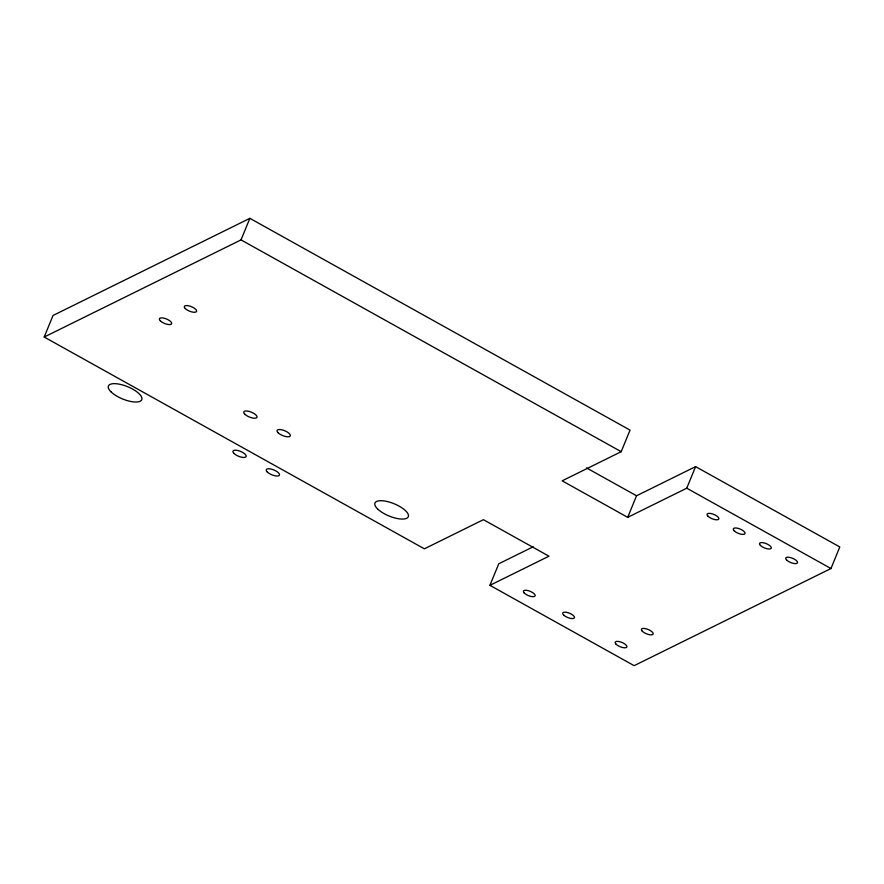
<?xml version="1.0" encoding="UTF-8"?>
<svg xmlns="http://www.w3.org/2000/svg" width="884" height="884" viewBox="0 0 884 884"><rect width="100%" height="100%" fill="white"/><g stroke="black" fill="none" stroke-linecap="round" stroke-linejoin="round"><path stroke-width="1.33" d="M489.924 585.33L548.975 556.191L483.426 519.682L424.375 548.82L44.2 337.036L53.04 315.466L249.863 218.337L630.049 430.121L621.198 451.68L562.158 480.83L627.706 517.339L686.746 488.2L695.597 466.63L839.8 546.964L830.96 568.534L634.137 665.663L489.924 585.33L498.775 563.771L533.218 546.776M44.2 337.036L241.023 239.895L249.863 218.337M627.706 517.339L636.546 495.78L695.597 466.63M241.023 239.895L621.198 451.68M686.746 488.2L830.96 568.534M586.49 467.89L636.546 495.78M616.071 644.237A6.365 2.343 22.3 0 0 626.358 647.552A6.365 2.343 22.3 0 0 620.678 641.961A6.365 2.343 22.3 0 0 616.071 644.237M377.556 508.919A18.023 6.63 22.3 0 0 406.695 518.289A18.023 6.63 22.3 0 0 390.618 502.466A18.023 6.63 22.3 0 0 377.556 508.919M160.335 320.859A6.663 2.453 22.3 0 0 171.109 324.329A6.663 2.453 22.3 0 0 165.164 318.483A6.663 2.453 22.3 0 0 160.335 320.859M111.041 391.866A18.023 6.63 22.3 0 0 140.191 401.237A18.023 6.63 22.3 0 0 124.114 385.413A18.023 6.63 22.3 0 0 111.041 391.866M185.264 308.56A6.663 2.453 22.3 0 0 196.038 312.019A6.663 2.453 22.3 0 0 190.093 306.173A6.663 2.453 22.3 0 0 185.264 308.56M244.791 414.209A7.16 2.641 22.3 0 0 256.371 417.933A7.16 2.641 22.3 0 0 249.984 411.646A7.16 2.641 22.3 0 0 244.791 414.209M278.084 432.762A7.16 2.641 22.3 0 0 289.676 436.486A7.16 2.641 22.3 0 0 283.278 430.199A7.16 2.641 22.3 0 0 278.084 432.762M233.973 453.448A7.16 2.641 22.3 0 0 245.553 457.172A7.16 2.641 22.3 0 0 239.166 450.884A7.16 2.641 22.3 0 0 233.973 453.448M267.266 472.001A7.16 2.641 22.3 0 0 278.858 475.725A7.16 2.641 22.3 0 0 272.46 469.437A7.16 2.641 22.3 0 0 267.266 472.001M760.428 545.45A6.365 2.343 22.3 0 0 770.715 548.765A6.365 2.343 22.3 0 0 765.047 543.174A6.365 2.343 22.3 0 0 760.428 545.45M786.649 560.058A6.365 2.343 22.3 0 0 796.937 563.362A6.365 2.343 22.3 0 0 791.257 557.782A6.365 2.343 22.3 0 0 786.649 560.058M642.314 631.286A6.365 2.343 22.3 0 0 652.602 634.601A6.365 2.343 22.3 0 0 646.922 629.01A6.365 2.343 22.3 0 0 642.314 631.286M707.985 516.234A6.365 2.343 22.3 0 0 718.283 519.549A6.365 2.343 22.3 0 0 712.603 513.958A6.365 2.343 22.3 0 0 707.985 516.234M734.206 530.842A6.365 2.343 22.3 0 0 744.494 534.157A6.365 2.343 22.3 0 0 738.825 528.566A6.365 2.343 22.3 0 0 734.206 530.842M524.3 593.12A6.365 2.343 22.3 0 0 534.588 596.424A6.365 2.343 22.3 0 0 528.919 590.844A6.365 2.343 22.3 0 0 524.3 593.12M563.627 615.032A6.365 2.343 22.3 0 0 573.926 618.336A6.365 2.343 22.3 0 0 568.246 612.756A6.365 2.343 22.3 0 0 563.627 615.032"/></g></svg>
